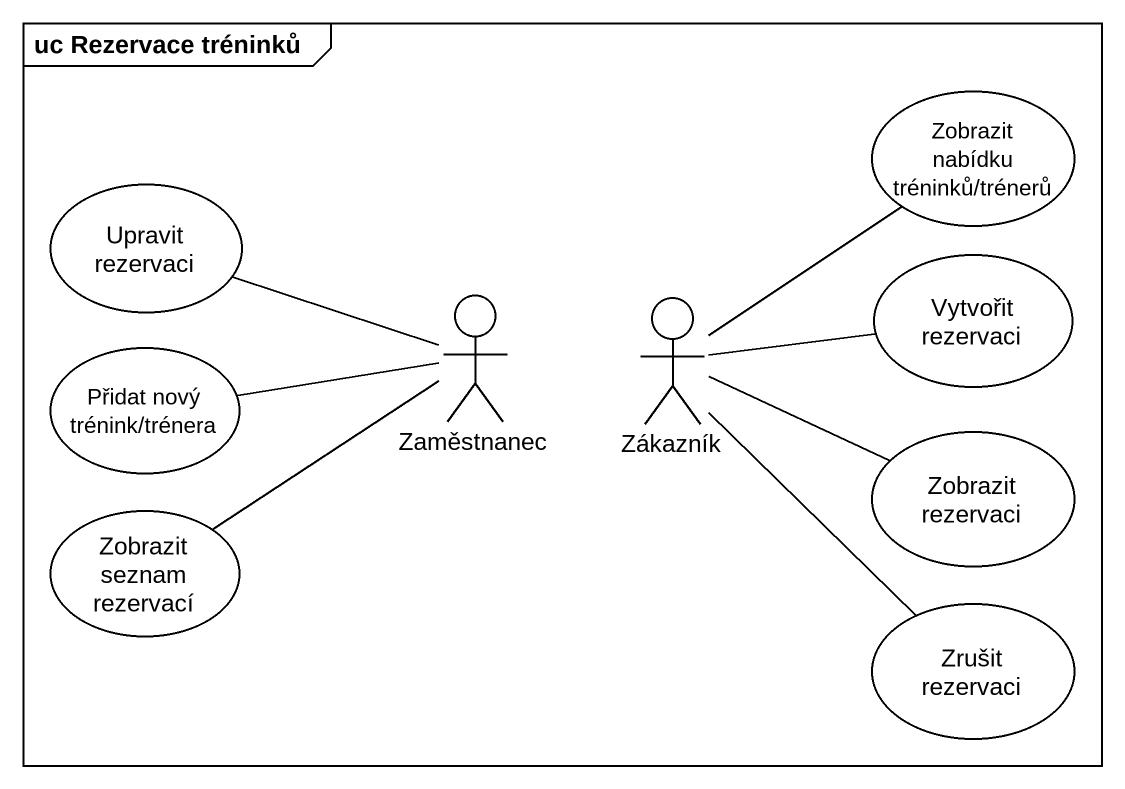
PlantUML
@startuml
mainframe uc Rezervace tréninků
usecase "Zobrazit nabídku tréninků/trénerů" as Zobrazit_nabídku_tréninků
usecase "Upravit rezervaci" as Upravit_rezervaci
usecase "Přidat nový trénink/trénera" as Přidat_nový_trénink_trénera
actor Zaměstnanec
actor Zákazník
usecase "Vytvořit rezervaci" as Vytvořit_rezervaci
usecase "Zobrazit rezervaci" as Zobrazit_rezervaci
usecase "Zobrazit seznam rezervací" as Zobrazit_seznam_rezervací
usecase "Zrušit rezervaci" as Zrušit_rezervaci
Zaměstnanec -left- Upravit_rezervaci
Zaměstnanec -left- Přidat_nový_trénink_trénera
Zaměstnanec -left- Zobrazit_seznam_rezervací
Zákazník -up- Zobrazit_nabídku_tréninků
Zákazník -right- Vytvořit_rezervaci
Zákazník -right- Zobrazit_rezervaci
Zákazník -- Zrušit_rezervaci
@enduml
